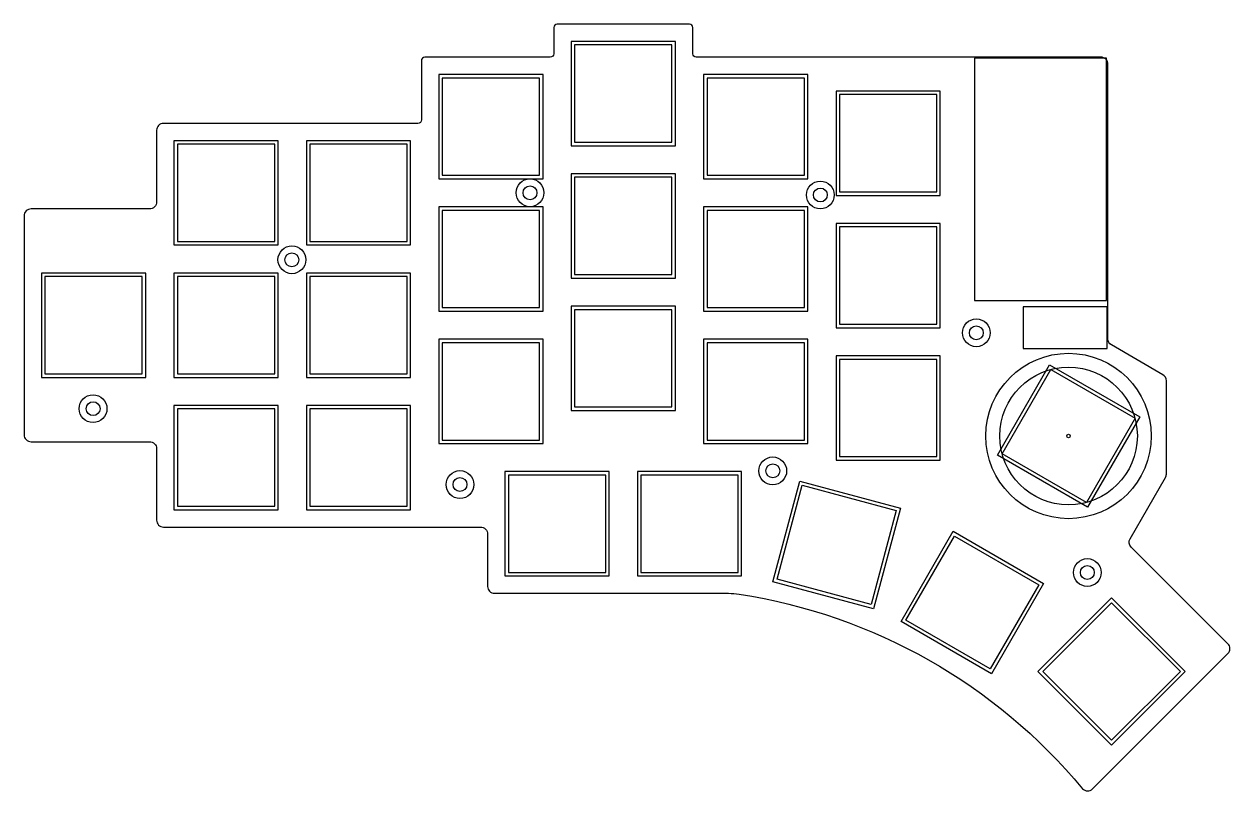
# Model space of a CAD drawing. Header units: millimetres. Extents: x 0 to 173, y 0 to 110.
import ezdxf

# ---------------------------------------------------------------- set-up
doc = ezdxf.new("R2010")
doc.units = ezdxf.units.MM
doc.layers.get('0').update_dxf_attribs({"linetype": 'CONTINUOUS'})

msp = doc.modelspace()

# ---------------------------------------------------------------- linework, layer by layer
msp.add_lwpolyline([(95.82, 105.65), (95.82, 109.42, 0.414214), (95.32, 109.92), (76.32, 109.92, 0.414214), (75.82, 109.42), (75.82, 105.65, -0.414214), (75.32, 105.16), (57.27, 105.16, 0.414214), (56.77, 104.65), (56.77, 96.13, -0.414214), (56.27, 95.63), (24.96, 95.63), (19.67, 95.63, 0.414214), (18.67, 94.63), (18.67, 84.32, -0.414214), (17.67, 83.32), (0.62, 83.32, 0.414214), (-0.38, 82.32), (-0.38, 50.82, 0.414214), (0.62, 49.82), (17.67, 49.82, -0.414214), (18.67, 48.82), (18.67, 38.53, 0.414214), (19.67, 37.53), (65.29, 37.53, -0.414214), (66.29, 36.53), (66.29, 29, 0.414214), (67.29, 28), (100.97, 28, -0.038278), (102.49, 27.88, -0.183409), (151.87, -0.12, 0.425667), (153.31, -0.14), (172.79, 19.33, 0.414219), (172.79, 20.74), (158.89, 34.65, -0.339427), (158.73, 35.85), (163.81, 44.65, 0.131643), (163.94, 45.15), (163.94, 58.6, 0.267958), (163.44, 59.46), (156.03, 63.74, -0.267958), (155.53, 64.61), (155.53, 104.16, 0.414214), (154.53, 105.16), (153.97, 105.16), (132.46, 105.16), (115.37, 105.16), (114.57, 105.16), (96.32, 105.16, -0.414214)], format="xyb", close=True)
for points in [[(93.32, 92.42), (93.32, 107.42), (78.32, 107.42), (78.32, 92.42)], [(78.82, 92.92), (92.82, 92.92), (92.82, 106.92), (78.82, 106.92)], [(136.34, 70.13), (155.34, 70.13), (155.34, 105.03), (136.34, 105.03)], [(74.27, 87.66), (74.27, 102.66), (59.27, 102.66), (59.27, 87.66)], [(97.37, 87.66), (112.37, 87.66), (112.37, 102.66), (97.37, 102.66)], [(59.77, 88.16), (73.77, 88.16), (73.77, 102.16), (59.77, 102.16)], [(111.87, 102.16), (97.87, 102.16), (97.87, 88.16), (111.87, 88.16)], [(116.42, 100.27), (116.42, 85.27), (131.42, 85.27), (131.42, 100.27)], [(130.92, 99.77), (116.92, 99.77), (116.92, 85.77), (130.92, 85.77)], [(21.17, 78.13), (36.17, 78.13), (36.17, 93.13), (21.17, 93.13)], [(35.67, 78.63), (35.67, 92.63), (21.67, 92.63), (21.67, 78.63)], [(55.22, 93.13), (40.22, 93.13), (40.22, 78.13), (55.22, 78.13)], [(54.72, 92.63), (40.72, 92.63), (40.72, 78.63), (54.72, 78.63)], [(93.32, 88.37), (78.32, 88.37), (78.32, 73.37), (93.32, 73.37)], [(92.82, 73.87), (92.82, 87.87), (78.82, 87.87), (78.82, 73.87)], [(74.27, 68.61), (74.27, 83.61), (59.27, 83.61), (59.27, 68.61)], [(97.37, 68.61), (112.37, 68.61), (112.37, 83.61), (97.37, 83.61)], [(73.77, 69.11), (73.77, 83.11), (59.77, 83.11), (59.77, 69.11)], [(97.87, 69.11), (111.87, 69.11), (111.87, 83.11), (97.87, 83.11)], [(116.42, 81.22), (116.42, 66.22), (131.42, 66.22), (131.42, 81.22)], [(130.92, 80.72), (116.92, 80.72), (116.92, 66.72), (130.92, 66.72)], [(2.12, 74.07), (2.12, 59.07), (17.12, 59.07), (17.12, 74.07)], [(2.62, 73.57), (2.62, 59.57), (16.62, 59.57), (16.62, 73.57)], [(36.17, 59.08), (36.17, 74.08), (21.17, 74.08), (21.17, 59.08)], [(21.67, 73.58), (21.67, 59.58), (35.67, 59.58), (35.67, 73.58)], [(40.22, 59.08), (55.22, 59.08), (55.22, 74.08), (40.22, 74.08)], [(54.72, 59.58), (54.72, 73.58), (40.72, 73.58), (40.72, 59.58)], [(78.32, 54.32), (93.32, 54.32), (93.32, 69.32), (78.32, 69.32)], [(92.82, 68.82), (78.82, 68.82), (78.82, 54.82), (92.82, 54.82)], [(143.33, 63.24), (155.43, 63.24), (155.43, 69.24), (143.33, 69.24)], [(59.27, 64.56), (59.27, 49.56), (74.27, 49.56), (74.27, 64.56)], [(112.37, 64.56), (97.37, 64.56), (97.37, 49.56), (112.37, 49.56)], [(73.77, 64.06), (59.77, 64.06), (59.77, 50.06), (73.77, 50.06)], [(111.87, 64.06), (97.87, 64.06), (97.87, 50.06), (111.87, 50.06)], [(131.42, 47.17), (131.42, 62.17), (116.42, 62.17), (116.42, 47.17)], [(130.92, 47.67), (130.92, 61.67), (116.92, 61.67), (116.92, 47.67)], [(147.13, 60.89), (160.12, 53.39), (152.62, 40.4), (139.63, 47.9)], [(140.31, 48.08), (147.31, 60.2), (159.44, 53.21), (152.44, 41.08)], [(36.17, 55.03), (21.17, 55.03), (21.17, 40.03), (36.17, 40.03)], [(35.67, 40.53), (35.67, 54.53), (21.67, 54.53), (21.67, 40.53)], [(40.22, 40.03), (55.22, 40.03), (55.22, 55.03), (40.22, 55.03)], [(40.72, 40.53), (54.72, 40.53), (54.72, 54.53), (40.72, 54.53)], [(83.79, 30.51), (83.79, 45.51), (68.79, 45.51), (68.79, 30.51)], [(87.84, 30.5), (102.84, 30.5), (102.84, 45.51), (87.84, 45.51)], [(69.29, 31.01), (83.29, 31.01), (83.29, 45.01), (69.29, 45.01)], [(88.34, 31), (102.34, 31), (102.34, 45.01), (88.34, 45.01)], [(111.21, 44.15), (125.7, 40.27), (121.82, 25.78), (107.33, 29.66)], [(121.46, 26.39), (107.94, 30.02), (111.56, 43.54), (125.09, 39.92)], [(133.29, 36.92), (146.28, 29.42), (138.78, 16.42), (125.79, 23.92)], [(145.6, 29.23), (138.6, 17.11), (126.47, 24.11), (133.47, 36.23)], [(145.45, 16.74), (156.06, 27.35), (166.67, 16.74), (156.06, 6.14)], [(146.16, 16.74), (156.06, 26.64), (165.96, 16.74), (156.06, 6.84)]]:
    msp.add_lwpolyline(points, close=True)
for centre, radius in [((72.4, 85.64), 2), ((114.17, 85.33), 2), ((72.4, 85.64), 1), ((114.17, 85.33), 1), ((38.14, 76), 2), ((38.14, 76), 1), ((136.6, 65.49), 2), ((136.6, 65.49), 1), ((149.87, 50.64), 11.9), ((149.87, 50.64), 9.9), ((9.54, 54.57), 2), ((9.54, 54.57), 1), ((149.87, 50.64), 0.25), ((107.32, 45.62), 2), ((62.32, 43.65), 2), ((107.32, 45.62), 1), ((62.32, 43.65), 1), ((152.57, 30.99), 2), ((152.57, 30.99), 1)]:
    msp.add_circle(centre, radius)

doc.saveas('drawing.dxf')
